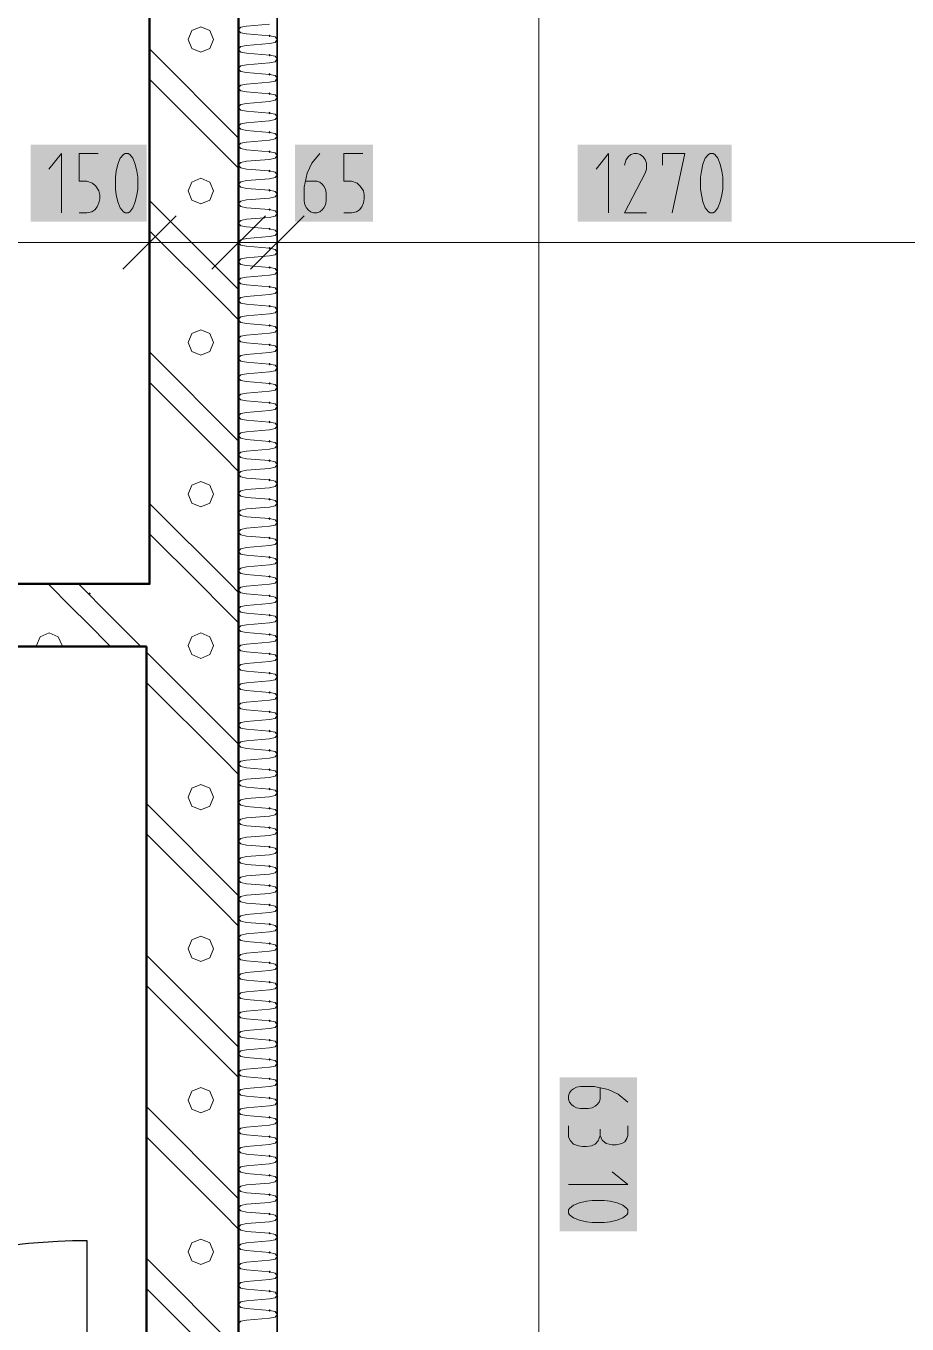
# Model space of a CAD drawing. Header units: millimetres. Extents: x 0 to 594, y 0 to 420.
# Drawn here: x 109.33 to 121, y 267.76 to 284.96 of the extents above; entities that cross this region are included whole.
import ezdxf

# ---------------------------------------------------------------- set-up
doc = ezdxf.new("R2010")
doc.units = ezdxf.units.MM
doc.header["$LTSCALE"] = 8
for name, color, linetype in [('PDF_Dvere', 7, 'Continuous'), ('PDF_Instalacni prizdivky', 7, 'Continuous'), ('PDF_Koty delkove', 7, 'Continuous'), ('PDF_Steny sendvic', 7, 'Continuous')]:
    doc.layers.add(name, color=color, linetype=linetype)

msp = doc.modelspace()

# ---------------------------------------------------------------- linework, layer by layer
at = {"layer": 'PDF_Dvere', "lineweight": 25}
msp.add_lwpolyline([(109.567, 260.992), (110.138, 260.992), (110.138, 268.866, 0.414214), (102.264, 260.992), (103.032, 260.992)], format="xyb", dxfattribs=at)
at = {"layer": 'PDF_Instalacni prizdivky', "lineweight": 50}
for points in [[(110.965, 288.157), (110.965, 277.567), (100.65, 277.567), (100.65, 276.74), (100.65, 276.74), (100.689, 276.74), (110.926, 276.74)], [(112.146, 276.74), (112.146, 277.567), (112.146, 288.157)], [(110.926, 276.74), (110.926, 260.992), (110.926, 260.126), (110.926, 246.899), (109.981, 246.899), (109.981, 245.679)], [(112.146, 246.899), (112.146, 276.74)]]:
    msp.add_lwpolyline(points, dxfattribs=at)
at = {"layer": 'PDF_Instalacni prizdivky', "lineweight": 9}
for points in [[(111.644, 284.613), (111.763, 284.662), (111.813, 284.781), (111.763, 284.901), (111.644, 284.95), (111.525, 284.901), (111.475, 284.781)], [(110.965, 284.657), (112.146, 283.476)], [(111.475, 284.781), (111.525, 284.662), (111.644, 284.613)], [(110.965, 284.256), (111.945, 283.276), (112.146, 283.075), (112.146, 283.075)], [(112.146, 283.476), (112.146, 283.476)], [(110.965, 282.65), (112.146, 281.468)], [(110.965, 282.248), (111.945, 281.268), (112.146, 281.067), (112.146, 281.067)], [(112.146, 281.468), (112.146, 281.468)], [(110.965, 280.642), (112.146, 279.461), (112.146, 279.461)], [(110.965, 280.24), (111.945, 279.26), (112.146, 279.059), (112.146, 279.059)], [(110.965, 278.634), (112.032, 277.567)], [(110.965, 278.232), (111.63, 277.567)], [(109.622, 277.567), (109.937, 277.252), (110.138, 277.051), (110.449, 276.74)], [(110.024, 277.567), (110.138, 277.453)], [(110.138, 277.453), (110.339, 277.252)], [(111.63, 277.567), (111.945, 277.252), (112.146, 277.051), (112.146, 277.051)], [(112.032, 277.567), (112.146, 277.453)], [(112.146, 277.453), (112.146, 277.453)], [(110.339, 277.252), (110.851, 276.74)], [(109.801, 276.74), (109.805, 276.75), (109.755, 276.869), (109.636, 276.919), (109.517, 276.869), (109.468, 276.75), (109.472, 276.74)], [(111.809, 276.74), (111.813, 276.75), (111.763, 276.869), (111.644, 276.919), (111.525, 276.869), (111.475, 276.75), (111.48, 276.74)], [(111.48, 276.74), (111.525, 276.631), (111.644, 276.581), (111.763, 276.631), (111.809, 276.74)], [(110.926, 276.665), (112.146, 275.445)], [(110.926, 276.264), (111.945, 275.244), (112.146, 275.043), (112.146, 275.043)], [(112.146, 275.445), (112.146, 275.445)], [(110.926, 274.657), (112.146, 273.437)], [(110.926, 274.256), (111.945, 273.236), (112.146, 273.035), (112.146, 273.035)], [(112.146, 273.437), (112.146, 273.437)], [(110.926, 272.65), (112.146, 271.429)], [(110.926, 272.248), (111.945, 271.228), (112.146, 271.028), (112.146, 271.028)], [(112.146, 271.429), (112.146, 271.429)], [(110.926, 270.642), (112.146, 269.421)], [(110.926, 270.24), (111.945, 269.22), (112.146, 269.02), (112.146, 269.02)], [(112.146, 269.421), (112.146, 269.421)], [(111.644, 268.55), (111.763, 268.599), (111.813, 268.718), (111.763, 268.838), (111.644, 268.887), (111.525, 268.838), (111.475, 268.718), (111.525, 268.599), (111.644, 268.55)], [(110.926, 268.634), (112.146, 267.413)], [(110.926, 268.232), (111.945, 267.213), (112.146, 267.012), (112.146, 267.012)]]:
    msp.add_lwpolyline(points, dxfattribs=at)
for points in [[(111.644, 282.605), (111.763, 282.654), (111.813, 282.774), (111.763, 282.893), (111.644, 282.942), (111.525, 282.893), (111.475, 282.774), (111.525, 282.654)], [(111.644, 280.597), (111.763, 280.646), (111.813, 280.766), (111.763, 280.885), (111.644, 280.934), (111.525, 280.885), (111.475, 280.766), (111.525, 280.646)], [(111.644, 278.589), (111.763, 278.639), (111.813, 278.758), (111.763, 278.877), (111.644, 278.926), (111.525, 278.877), (111.475, 278.758), (111.525, 278.639)], [(111.644, 274.573), (111.763, 274.623), (111.813, 274.742), (111.763, 274.861), (111.644, 274.911), (111.525, 274.861), (111.475, 274.742), (111.525, 274.623)], [(111.644, 272.566), (111.763, 272.615), (111.813, 272.734), (111.763, 272.853), (111.644, 272.903), (111.525, 272.853), (111.475, 272.734), (111.525, 272.615)], [(111.644, 270.558), (111.763, 270.607), (111.813, 270.726), (111.763, 270.846), (111.644, 270.895), (111.525, 270.846), (111.475, 270.726), (111.525, 270.607)]]:
    msp.add_lwpolyline(points, close=True, dxfattribs=at)
at = {"layer": 'PDF_Instalacni prizdivky', "lineweight": 9, "transparency": 33554559}
msp.add_solid([(110.168, 277.456), (110.186, 277.439), (110.151, 277.439), (110.168, 277.421)], dxfattribs=at)
at = {"layer": 'PDF_Koty delkove', "lineweight": 18}
for points in [[(116.124, 297.567), (116.124, 294.85), (116.124, 245.167), (116.124, 228.472), (116.124, 227.961), (116.124, 226.74), (116.124, 218.079), (116.124, 216.465), (116.124, 215.795)], [(109.8, 282.485), (109.8, 283.272), (109.632, 283.063)], [(110.283, 283.272), (110.031, 283.272), (110.031, 282.905), (110.136, 282.905), (110.209, 282.878), (110.251, 282.839), (110.293, 282.774), (110.304, 282.722), (110.304, 282.669), (110.293, 282.616), (110.272, 282.564), (110.241, 282.525), (110.199, 282.498), (110.136, 282.485), (110.031, 282.485)], [(110.745, 283.207), (110.703, 283.259), (110.682, 283.272), (110.64, 283.272), (110.619, 283.259), (110.577, 283.207), (110.546, 283.128), (110.524, 283.036), (110.514, 282.958), (110.514, 282.8), (110.524, 282.722), (110.546, 282.63), (110.577, 282.551), (110.619, 282.498), (110.64, 282.485), (110.682, 282.485), (110.703, 282.498), (110.745, 282.551), (110.776, 282.63), (110.797, 282.722), (110.808, 282.8)], [(113.034, 282.905), (113.18, 282.905), (113.223, 282.892), (113.254, 282.866), (113.275, 282.839), (113.296, 282.8), (113.306, 282.748), (113.306, 282.643), (113.296, 282.59), (113.275, 282.551), (113.254, 282.525), (113.223, 282.498), (113.18, 282.485), (113.139, 282.485), (113.097, 282.498), (113.065, 282.525), (113.044, 282.551), (113.023, 282.59), (113.012, 282.643), (113.012, 282.826), (113.054, 283.01), (113.117, 283.141), (113.223, 283.272)], [(113.79, 283.272), (113.538, 283.272), (113.538, 282.905), (113.643, 282.905), (113.716, 282.878), (113.758, 282.839), (113.8, 282.774), (113.81, 282.722), (113.81, 282.669)], [(117.049, 282.485), (117.049, 283.272), (116.882, 283.063)], [(117.553, 282.485), (117.259, 282.485), (117.532, 283.01), (117.553, 283.063), (117.553, 283.141), (117.532, 283.193), (117.501, 283.233), (117.469, 283.259), (117.427, 283.272), (117.386, 283.272), (117.343, 283.259), (117.312, 283.233), (117.28, 283.193), (117.259, 283.115)], [(117.763, 283.115), (117.763, 283.272), (118.057, 283.272), (117.889, 282.485)], [(110.808, 282.8), (110.808, 282.958), (110.797, 283.036), (110.776, 283.128), (110.745, 283.207)], [(110.965, 281.5), (110.965, 282.091), (110.965, 282.681)], [(112.146, 281.5), (112.146, 282.091), (112.146, 282.681)], [(112.658, 281.5), (112.658, 282.091), (112.658, 282.681)], [(113.81, 282.669), (113.8, 282.616), (113.779, 282.564), (113.747, 282.525), (113.706, 282.498), (113.643, 282.485), (113.538, 282.485)], [(110.611, 281.737), (111.319, 282.445)], [(111.792, 281.737), (112.5, 282.445)], [(112.304, 281.737), (113.012, 282.445)], [(97.776, 282.091), (98.918, 282.091), (100.689, 282.091), (110.965, 282.091), (112.146, 282.091), (112.658, 282.091), (122.658, 282.091), (151.201, 282.091), (176.004, 282.091), (199.823, 282.091), (201.792, 282.091), (225.611, 282.091), (250.414, 282.091), (275.217, 282.091)], [(116.938, 270.89), (116.938, 270.743), (116.924, 270.701), (116.898, 270.67), (116.872, 270.649), (116.833, 270.628), (116.78, 270.617), (116.676, 270.617), (116.623, 270.628), (116.584, 270.649), (116.558, 270.67), (116.531, 270.701), (116.517, 270.743), (116.517, 270.785), (116.531, 270.827), (116.558, 270.859), (116.584, 270.879), (116.623, 270.901), (116.676, 270.911), (116.859, 270.911), (117.043, 270.869), (117.174, 270.806), (117.305, 270.701)], [(116.517, 270.386), (116.517, 270.239), (116.544, 270.187), (116.584, 270.145)], [(117.305, 270.386), (117.305, 270.26), (117.292, 270.218), (117.265, 270.176), (117.226, 270.155), (117.148, 270.134), (117.095, 270.134), (117.017, 270.155), (116.964, 270.197), (116.938, 270.26), (116.938, 270.344)], [(116.584, 270.145), (116.649, 270.124), (116.702, 270.113), (116.754, 270.113), (116.82, 270.124), (116.872, 270.145), (116.911, 270.187), (116.938, 270.26)], [(116.517, 269.609), (117.305, 269.609), (117.095, 269.777)]]:
    msp.add_lwpolyline(points, dxfattribs=at)
for points in [[(118.561, 282.8), (118.561, 282.958), (118.55, 283.036), (118.529, 283.128), (118.498, 283.207), (118.456, 283.259), (118.435, 283.272), (118.393, 283.272), (118.372, 283.259), (118.33, 283.207), (118.299, 283.128), (118.278, 283.036), (118.267, 282.958), (118.267, 282.8), (118.278, 282.722), (118.299, 282.63), (118.33, 282.551), (118.372, 282.498), (118.393, 282.485), (118.435, 282.485), (118.456, 282.498), (118.498, 282.551), (118.529, 282.63), (118.55, 282.722)], [(116.833, 269.105), (116.991, 269.105), (117.069, 269.116), (117.161, 269.137), (117.239, 269.168), (117.292, 269.21), (117.305, 269.231), (117.305, 269.273), (117.292, 269.294), (117.239, 269.336), (117.161, 269.367), (117.069, 269.389), (116.991, 269.4), (116.833, 269.4), (116.754, 269.389), (116.662, 269.367), (116.584, 269.336), (116.531, 269.294), (116.517, 269.273), (116.517, 269.231), (116.531, 269.21), (116.584, 269.168), (116.662, 269.137), (116.754, 269.116)]]:
    msp.add_lwpolyline(points, close=True, dxfattribs=at)
at = {"layer": 'PDF_Koty delkove', "color": 7, "lineweight": 18, "true_color": 0xffffff, "transparency": 33554559}
for points in [[(109.388, 282.367), (110.926, 282.367), (109.388, 283.39), (110.926, 283.39)], [(112.894, 282.367), (113.928, 282.367), (112.894, 283.39), (113.928, 283.39)], [(116.637, 282.367), (118.679, 282.367), (116.637, 283.39), (118.679, 283.39)]]:
    msp.add_solid(points, dxfattribs=at)
at = {"layer": 'PDF_Koty delkove', "color": 7, "lineweight": 25, "true_color": 0xffffff, "transparency": 33554559}
msp.add_solid([(116.399, 271.03), (116.399, 268.988), (117.423, 271.03), (117.423, 268.988)], dxfattribs=at)
at = {"layer": 'PDF_Steny sendvic', "lineweight": 35}
msp.add_lwpolyline([(112.658, 245.679), (112.658, 288.157), (112.146, 288.157), (112.146, 245.679)], dxfattribs=at)
at = {"layer": 'PDF_Steny sendvic', "lineweight": 9}
for points in [[(112.556, 284.984), (112.248, 284.959), (112.176, 284.944), (112.146, 284.913)], [(112.146, 284.902), (112.176, 284.871), (112.248, 284.856)], [(112.248, 284.856), (112.556, 284.831)], [(112.248, 284.856), (112.248, 284.856)], [(112.658, 284.779), (112.628, 284.816), (112.556, 284.831)], [(112.146, 284.779), (112.146, 284.779)], [(112.146, 284.779), (112.146, 284.779)], [(112.248, 284.703), (112.176, 284.688), (112.146, 284.657)], [(112.146, 284.646), (112.176, 284.615), (112.248, 284.6)], [(112.556, 284.728), (112.248, 284.703)], [(112.556, 284.728), (112.628, 284.743), (112.658, 284.779)], [(112.146, 284.524), (112.146, 284.524)], [(112.146, 284.524), (112.146, 284.524)], [(112.248, 284.6), (112.556, 284.575)], [(112.248, 284.6), (112.248, 284.6)], [(112.556, 284.472), (112.248, 284.447)], [(112.658, 284.524), (112.628, 284.56), (112.556, 284.575)], [(112.556, 284.472), (112.628, 284.487), (112.658, 284.524)], [(112.248, 284.447), (112.176, 284.432), (112.146, 284.401)], [(112.146, 284.39), (112.176, 284.359), (112.248, 284.344)], [(112.248, 284.344), (112.556, 284.319)], [(112.248, 284.344), (112.248, 284.344)], [(112.658, 284.268), (112.628, 284.304), (112.556, 284.319)], [(112.146, 284.268), (112.146, 284.268)], [(112.146, 284.268), (112.146, 284.268)], [(112.248, 284.191), (112.176, 284.176), (112.146, 284.145)], [(112.146, 284.134), (112.176, 284.103), (112.248, 284.088)], [(112.556, 284.216), (112.248, 284.191)], [(112.556, 284.216), (112.628, 284.231), (112.658, 284.268)], [(112.146, 284.012), (112.146, 284.012)], [(112.146, 284.012), (112.146, 284.012)], [(112.248, 284.088), (112.556, 284.063)], [(112.248, 284.088), (112.248, 284.088)], [(112.556, 283.961), (112.248, 283.935)], [(112.658, 284.012), (112.628, 284.048), (112.556, 284.063)], [(112.556, 283.961), (112.628, 283.976), (112.658, 284.012)], [(112.248, 283.935), (112.176, 283.92), (112.146, 283.889)], [(112.146, 283.878), (112.176, 283.847), (112.248, 283.832)], [(112.248, 283.832), (112.556, 283.807)], [(112.248, 283.832), (112.248, 283.832)], [(112.658, 283.756), (112.628, 283.792), (112.556, 283.807)], [(112.146, 283.756), (112.146, 283.756)], [(112.146, 283.756), (112.146, 283.756)], [(112.248, 283.679), (112.176, 283.664), (112.146, 283.633)], [(112.146, 283.623), (112.176, 283.592), (112.248, 283.576)], [(112.556, 283.705), (112.248, 283.679)], [(112.556, 283.705), (112.628, 283.72), (112.658, 283.756)], [(112.146, 283.5), (112.146, 283.5)], [(112.146, 283.5), (112.146, 283.5)], [(112.248, 283.576), (112.556, 283.551)], [(112.248, 283.576), (112.248, 283.576)], [(112.556, 283.449), (112.248, 283.423)], [(112.658, 283.5), (112.628, 283.536), (112.556, 283.551)], [(112.556, 283.449), (112.628, 283.464), (112.658, 283.5)], [(112.248, 283.423), (112.176, 283.408), (112.146, 283.377)], [(112.146, 283.367), (112.176, 283.336), (112.248, 283.321)], [(112.248, 283.321), (112.556, 283.295)], [(112.248, 283.321), (112.248, 283.321)], [(112.658, 283.244), (112.628, 283.28), (112.556, 283.295)], [(112.146, 283.244), (112.146, 283.244)], [(112.146, 283.244), (112.146, 283.244)], [(112.248, 283.168), (112.176, 283.152), (112.146, 283.121)], [(112.146, 283.111), (112.176, 283.08), (112.248, 283.065)], [(112.556, 283.193), (112.248, 283.168)], [(112.556, 283.193), (112.628, 283.208), (112.658, 283.244)], [(112.146, 282.988), (112.146, 282.988)], [(112.146, 282.988), (112.146, 282.988)], [(112.248, 283.065), (112.556, 283.039)], [(112.248, 283.065), (112.248, 283.065)], [(112.556, 282.937), (112.248, 282.912)], [(112.658, 282.988), (112.628, 283.024), (112.556, 283.039)], [(112.556, 282.937), (112.628, 282.952), (112.658, 282.988)], [(112.248, 282.912), (112.176, 282.897), (112.146, 282.866)], [(112.146, 282.855), (112.176, 282.824), (112.248, 282.809)], [(112.248, 282.809), (112.556, 282.783)], [(112.248, 282.809), (112.248, 282.809)], [(112.658, 282.732), (112.628, 282.768), (112.556, 282.783)], [(112.146, 282.732), (112.146, 282.732)], [(112.146, 282.732), (112.146, 282.732)], [(112.248, 282.656), (112.176, 282.641), (112.146, 282.61)], [(112.146, 282.599), (112.176, 282.568), (112.248, 282.553)], [(112.556, 282.681), (112.248, 282.656)], [(112.556, 282.681), (112.628, 282.696), (112.658, 282.732)], [(112.146, 282.476), (112.146, 282.476)], [(112.146, 282.476), (112.146, 282.476)], [(112.248, 282.553), (112.556, 282.528)], [(112.248, 282.553), (112.248, 282.553)], [(112.556, 282.425), (112.248, 282.4)], [(112.658, 282.476), (112.628, 282.513), (112.556, 282.528)], [(112.556, 282.425), (112.628, 282.44), (112.658, 282.476)], [(112.248, 282.4), (112.176, 282.385), (112.146, 282.354)], [(112.146, 282.343), (112.176, 282.312), (112.248, 282.297)], [(112.248, 282.297), (112.556, 282.272)], [(112.248, 282.297), (112.248, 282.297)], [(112.658, 282.22), (112.628, 282.257), (112.556, 282.272)], [(112.146, 282.22), (112.146, 282.22)], [(112.146, 282.22), (112.146, 282.22)], [(112.248, 282.144), (112.176, 282.129), (112.146, 282.098)], [(112.146, 282.087), (112.176, 282.056), (112.248, 282.041)], [(112.556, 282.169), (112.248, 282.144)], [(112.556, 282.169), (112.628, 282.184), (112.658, 282.22)], [(112.146, 281.965), (112.146, 281.965)], [(112.146, 281.965), (112.146, 281.965)], [(112.248, 282.041), (112.556, 282.016)], [(112.248, 282.041), (112.248, 282.041)], [(112.556, 281.913), (112.248, 281.888)], [(112.658, 281.965), (112.628, 282.001), (112.556, 282.016)], [(112.556, 281.913), (112.628, 281.928), (112.658, 281.965)], [(112.248, 281.888), (112.176, 281.873), (112.146, 281.842)], [(112.146, 281.831), (112.176, 281.8), (112.248, 281.785)], [(112.248, 281.785), (112.556, 281.76)], [(112.248, 281.785), (112.248, 281.785)], [(112.658, 281.709), (112.628, 281.745), (112.556, 281.76)], [(112.146, 281.709), (112.146, 281.709)], [(112.146, 281.709), (112.146, 281.709)], [(112.248, 281.632), (112.176, 281.617), (112.146, 281.586)], [(112.146, 281.575), (112.176, 281.544), (112.248, 281.529)], [(112.556, 281.657), (112.248, 281.632)], [(112.556, 281.657), (112.628, 281.672), (112.658, 281.709)], [(112.146, 281.453), (112.146, 281.453)], [(112.146, 281.453), (112.146, 281.453)], [(112.248, 281.376), (112.176, 281.361), (112.146, 281.33)], [(112.248, 281.529), (112.556, 281.504)], [(112.248, 281.529), (112.248, 281.529)], [(112.556, 281.402), (112.248, 281.376)], [(112.658, 281.453), (112.628, 281.489), (112.556, 281.504)], [(112.556, 281.402), (112.628, 281.417), (112.658, 281.453)], [(112.146, 281.319), (112.176, 281.288), (112.248, 281.273)], [(112.248, 281.273), (112.556, 281.248)], [(112.248, 281.273), (112.248, 281.273)], [(112.658, 281.197), (112.628, 281.233), (112.556, 281.248)], [(112.146, 281.197), (112.146, 281.197)], [(112.146, 281.197), (112.146, 281.197)], [(112.248, 281.12), (112.176, 281.105), (112.146, 281.074)], [(112.146, 281.063), (112.176, 281.032), (112.248, 281.017)], [(112.556, 281.146), (112.248, 281.12)], [(112.556, 281.146), (112.628, 281.161), (112.658, 281.197)], [(112.146, 280.941), (112.146, 280.941)], [(112.146, 280.941), (112.146, 280.941)], [(112.248, 280.864), (112.176, 280.849), (112.146, 280.818)], [(112.248, 281.017), (112.556, 280.992)], [(112.248, 281.017), (112.248, 281.017)], [(112.248, 280.864), (112.556, 280.89), (112.628, 280.905), (112.658, 280.941)], [(112.658, 280.941), (112.628, 280.977), (112.556, 280.992)], [(112.146, 280.808), (112.176, 280.777), (112.248, 280.762)], [(112.146, 280.685), (112.146, 280.685)], [(112.146, 280.685), (112.146, 280.685)], [(112.248, 280.762), (112.556, 280.736)], [(112.248, 280.762), (112.248, 280.762)], [(112.658, 280.685), (112.628, 280.721), (112.556, 280.736)], [(112.556, 280.634), (112.628, 280.649), (112.658, 280.685)], [(112.248, 280.608), (112.176, 280.593), (112.146, 280.562)], [(112.146, 280.552), (112.176, 280.521), (112.248, 280.506)], [(112.556, 280.634), (112.248, 280.608)], [(112.146, 280.429), (112.146, 280.429)], [(112.146, 280.429), (112.146, 280.429)], [(112.248, 280.353), (112.176, 280.337), (112.146, 280.307)], [(112.248, 280.506), (112.556, 280.48)], [(112.248, 280.506), (112.248, 280.506)], [(112.556, 280.378), (112.248, 280.353)], [(112.658, 280.429), (112.628, 280.465), (112.556, 280.48)], [(112.556, 280.378), (112.628, 280.393), (112.658, 280.429)], [(112.146, 280.296), (112.176, 280.265), (112.248, 280.25)], [(112.146, 280.173), (112.146, 280.173)], [(112.146, 280.173), (112.146, 280.173)], [(112.248, 280.25), (112.556, 280.224)], [(112.248, 280.25), (112.248, 280.25)], [(112.248, 280.097), (112.556, 280.122), (112.628, 280.137), (112.658, 280.173)], [(112.658, 280.173), (112.628, 280.209), (112.556, 280.224)], [(112.248, 280.097), (112.176, 280.082), (112.146, 280.051)], [(112.146, 280.04), (112.176, 280.009), (112.248, 279.994)], [(112.146, 279.917), (112.146, 279.917)], [(112.146, 279.917), (112.146, 279.917)], [(112.248, 279.841), (112.176, 279.826), (112.146, 279.795)], [(112.248, 279.994), (112.556, 279.968)], [(112.248, 279.994), (112.248, 279.994)], [(112.248, 279.841), (112.556, 279.866), (112.628, 279.881), (112.658, 279.917)], [(112.658, 279.917), (112.628, 279.953), (112.556, 279.968)], [(112.146, 279.784), (112.176, 279.753), (112.248, 279.738)], [(112.146, 279.661), (112.146, 279.661)], [(112.146, 279.661), (112.146, 279.661)], [(112.248, 279.738), (112.556, 279.713)], [(112.248, 279.738), (112.248, 279.738)], [(112.658, 279.661), (112.628, 279.698), (112.556, 279.713)], [(112.556, 279.61), (112.628, 279.625), (112.658, 279.661)], [(112.248, 279.585), (112.176, 279.57), (112.146, 279.539)], [(112.146, 279.528), (112.176, 279.497), (112.248, 279.482)], [(112.556, 279.61), (112.248, 279.585)], [(112.248, 279.482), (112.556, 279.457)], [(112.248, 279.482), (112.248, 279.482)], [(112.146, 279.405), (112.146, 279.405)], [(112.146, 279.405), (112.146, 279.405)], [(112.248, 279.329), (112.176, 279.314), (112.146, 279.283)], [(112.556, 279.354), (112.248, 279.329)], [(112.658, 279.405), (112.628, 279.442), (112.556, 279.457)], [(112.556, 279.354), (112.628, 279.369), (112.658, 279.405)], [(112.146, 279.272), (112.176, 279.241), (112.248, 279.226)], [(112.146, 279.15), (112.146, 279.15)], [(112.146, 279.15), (112.146, 279.15)], [(112.248, 279.226), (112.556, 279.201)], [(112.248, 279.226), (112.248, 279.226)], [(112.658, 279.15), (112.628, 279.186), (112.556, 279.201)], [(112.556, 279.098), (112.628, 279.113), (112.658, 279.15)], [(112.248, 279.073), (112.176, 279.058), (112.146, 279.027)], [(112.146, 279.016), (112.176, 278.985), (112.248, 278.97)], [(112.556, 279.098), (112.248, 279.073)], [(112.248, 278.97), (112.556, 278.945)], [(112.248, 278.97), (112.248, 278.97)], [(112.248, 278.97), (112.248, 278.97)], [(112.146, 278.894), (112.146, 278.894)], [(112.146, 278.894), (112.146, 278.894)], [(112.248, 278.817), (112.176, 278.802), (112.146, 278.771)], [(112.248, 278.817), (112.556, 278.842), (112.628, 278.857), (112.658, 278.894)], [(112.658, 278.894), (112.628, 278.93), (112.556, 278.945)], [(112.146, 278.76), (112.176, 278.729), (112.248, 278.714)], [(112.146, 278.638), (112.146, 278.638), (112.146, 278.638)], [(112.248, 278.714), (112.556, 278.689)], [(112.248, 278.714), (112.248, 278.714)], [(112.658, 278.638), (112.628, 278.674), (112.556, 278.689)], [(112.556, 278.587), (112.628, 278.602), (112.658, 278.638)], [(112.248, 278.561), (112.176, 278.546), (112.146, 278.515)], [(112.146, 278.504), (112.176, 278.473), (112.248, 278.458)], [(112.556, 278.587), (112.248, 278.561)], [(112.248, 278.458), (112.556, 278.433)], [(112.248, 278.458), (112.248, 278.458)], [(112.146, 278.382), (112.146, 278.382)], [(112.146, 278.382), (112.146, 278.382)], [(112.248, 278.305), (112.176, 278.29), (112.146, 278.259)], [(112.248, 278.305), (112.556, 278.331), (112.628, 278.346), (112.658, 278.382)], [(112.658, 278.382), (112.628, 278.418), (112.556, 278.433)], [(112.146, 278.249), (112.176, 278.218), (112.248, 278.202)], [(112.146, 278.126), (112.146, 278.126)], [(112.146, 278.126), (112.146, 278.126)], [(112.248, 278.202), (112.556, 278.177)], [(112.248, 278.202), (112.248, 278.202)], [(112.248, 278.049), (112.556, 278.075), (112.628, 278.09), (112.658, 278.126)], [(112.658, 278.126), (112.628, 278.162), (112.556, 278.177)], [(112.248, 278.049), (112.176, 278.034), (112.146, 278.003)], [(112.146, 277.993), (112.176, 277.962), (112.248, 277.947)], [(112.248, 277.947), (112.556, 277.921)], [(112.248, 277.947), (112.248, 277.947)], [(112.146, 277.87), (112.146, 277.87), (112.146, 277.87)], [(112.248, 277.794), (112.176, 277.778), (112.146, 277.747)], [(112.248, 277.794), (112.556, 277.819), (112.628, 277.834), (112.658, 277.87)], [(112.658, 277.87), (112.628, 277.906), (112.556, 277.921)], [(112.146, 277.737), (112.176, 277.706), (112.248, 277.691)], [(112.146, 277.614), (112.146, 277.614)], [(112.146, 277.614), (112.146, 277.614)], [(112.248, 277.691), (112.556, 277.665)], [(112.248, 277.691), (112.248, 277.691)], [(112.248, 277.538), (112.556, 277.563), (112.628, 277.578), (112.658, 277.614)], [(112.658, 277.614), (112.628, 277.65), (112.556, 277.665)], [(112.248, 277.538), (112.176, 277.523), (112.146, 277.492)], [(112.146, 277.481), (112.176, 277.45), (112.248, 277.435)], [(112.248, 277.435), (112.556, 277.409)], [(112.248, 277.435), (112.248, 277.435)], [(112.146, 277.358), (112.146, 277.358)], [(112.146, 277.358), (112.146, 277.358)], [(112.248, 277.282), (112.176, 277.267), (112.146, 277.236)], [(112.248, 277.282), (112.556, 277.307), (112.628, 277.322), (112.658, 277.358)], [(112.658, 277.358), (112.628, 277.394), (112.556, 277.409)], [(112.146, 277.225), (112.176, 277.194), (112.248, 277.179)], [(112.146, 277.102), (112.146, 277.102)], [(112.146, 277.102), (112.146, 277.102)], [(112.248, 277.179), (112.556, 277.153)], [(112.248, 277.179), (112.248, 277.179)], [(112.658, 277.102), (112.628, 277.139), (112.556, 277.153)], [(112.556, 277.051), (112.628, 277.066), (112.658, 277.102)], [(112.248, 277.026), (112.176, 277.011), (112.146, 276.98)], [(112.146, 276.969), (112.176, 276.938), (112.248, 276.923)], [(112.556, 277.051), (112.248, 277.026)], [(112.248, 276.923), (112.556, 276.898)], [(112.248, 276.923), (112.248, 276.923)], [(112.146, 276.846), (112.146, 276.846)], [(112.146, 276.846), (112.146, 276.846)], [(112.248, 276.77), (112.176, 276.755), (112.146, 276.724)], [(112.248, 276.77), (112.556, 276.795), (112.628, 276.81), (112.658, 276.846)], [(112.658, 276.846), (112.628, 276.883), (112.556, 276.898)], [(112.146, 276.713), (112.176, 276.682), (112.248, 276.667)], [(112.146, 276.59), (112.146, 276.59)], [(112.146, 276.59), (112.146, 276.59)], [(112.248, 276.667), (112.556, 276.642)], [(112.248, 276.667), (112.248, 276.667)], [(112.248, 276.514), (112.556, 276.539), (112.628, 276.554), (112.658, 276.59)], [(112.658, 276.59), (112.628, 276.627), (112.556, 276.642)], [(112.248, 276.514), (112.176, 276.499), (112.146, 276.468)], [(112.146, 276.457), (112.176, 276.426), (112.248, 276.411)], [(112.248, 276.411), (112.556, 276.386)], [(112.248, 276.411), (112.248, 276.411)], [(112.658, 276.335), (112.628, 276.371), (112.556, 276.386)], [(112.146, 276.335), (112.146, 276.335)], [(112.146, 276.335), (112.146, 276.335)], [(112.248, 276.258), (112.176, 276.243), (112.146, 276.212)], [(112.248, 276.258), (112.556, 276.283), (112.628, 276.298), (112.658, 276.335)], [(112.146, 276.201), (112.176, 276.17), (112.248, 276.155)], [(112.146, 276.079), (112.146, 276.079)], [(112.146, 276.079), (112.146, 276.079)], [(112.248, 276.155), (112.556, 276.13)], [(112.248, 276.155), (112.248, 276.155)], [(112.658, 276.079), (112.628, 276.115), (112.556, 276.13)], [(112.556, 276.028), (112.628, 276.043), (112.658, 276.079)], [(112.248, 276.002), (112.176, 275.987), (112.146, 275.956)], [(112.146, 275.945), (112.176, 275.914), (112.248, 275.899)], [(112.556, 276.028), (112.248, 276.002)], [(112.248, 275.899), (112.556, 275.874)], [(112.248, 275.899), (112.248, 275.899)], [(112.658, 275.823), (112.628, 275.859), (112.556, 275.874)], [(112.146, 275.823), (112.146, 275.823)], [(112.146, 275.823), (112.146, 275.823)], [(112.248, 275.746), (112.176, 275.731), (112.146, 275.7)], [(112.248, 275.746), (112.556, 275.772), (112.628, 275.787), (112.658, 275.823)], [(112.146, 275.689), (112.176, 275.658), (112.248, 275.643)], [(112.146, 275.567), (112.146, 275.567), (112.146, 275.567)], [(112.248, 275.643), (112.556, 275.618)], [(112.248, 275.643), (112.248, 275.643)], [(112.658, 275.567), (112.628, 275.603), (112.556, 275.618)], [(112.556, 275.516), (112.628, 275.531), (112.658, 275.567)], [(112.248, 275.49), (112.176, 275.475), (112.146, 275.444)], [(112.146, 275.434), (112.176, 275.403), (112.248, 275.387)], [(112.556, 275.516), (112.248, 275.49)], [(112.248, 275.387), (112.556, 275.362)], [(112.248, 275.387), (112.248, 275.387)], [(112.658, 275.311), (112.628, 275.347), (112.556, 275.362)], [(112.146, 275.311), (112.146, 275.311)], [(112.146, 275.311), (112.146, 275.311)], [(112.248, 275.234), (112.176, 275.219), (112.146, 275.188)], [(112.556, 275.26), (112.248, 275.234)], [(112.556, 275.26), (112.628, 275.275), (112.658, 275.311)], [(112.146, 275.178), (112.176, 275.147), (112.248, 275.132)], [(112.146, 275.055), (112.146, 275.055)], [(112.146, 275.055), (112.146, 275.055)], [(112.248, 275.132), (112.556, 275.106)], [(112.248, 275.132), (112.248, 275.132)], [(112.248, 274.979), (112.556, 275.004), (112.628, 275.019), (112.658, 275.055)], [(112.658, 275.055), (112.628, 275.091), (112.556, 275.106)], [(112.248, 274.979), (112.176, 274.963), (112.146, 274.932)], [(112.146, 274.922), (112.176, 274.891), (112.248, 274.876)], [(112.248, 274.876), (112.556, 274.85)], [(112.248, 274.876), (112.248, 274.876)], [(112.658, 274.799), (112.628, 274.835), (112.556, 274.85)], [(112.146, 274.799), (112.146, 274.799)], [(112.146, 274.799), (112.146, 274.799)], [(112.248, 274.723), (112.176, 274.708), (112.146, 274.677)], [(112.146, 274.666), (112.176, 274.635), (112.248, 274.62)], [(112.248, 274.723), (112.556, 274.748), (112.628, 274.763), (112.658, 274.799)], [(112.146, 274.543), (112.146, 274.543)], [(112.146, 274.543), (112.146, 274.543)], [(112.248, 274.62), (112.556, 274.594)], [(112.248, 274.62), (112.248, 274.62)], [(112.248, 274.467), (112.556, 274.492), (112.628, 274.507), (112.658, 274.543)], [(112.658, 274.543), (112.628, 274.579), (112.556, 274.594)], [(112.248, 274.467), (112.176, 274.452), (112.146, 274.421)], [(112.146, 274.41), (112.176, 274.379), (112.248, 274.364)], [(112.248, 274.364), (112.556, 274.339)], [(112.248, 274.364), (112.248, 274.364)], [(112.658, 274.287), (112.628, 274.324), (112.556, 274.339)], [(112.146, 274.287), (112.146, 274.287)], [(112.146, 274.287), (112.146, 274.287)], [(112.248, 274.211), (112.176, 274.196), (112.146, 274.165)], [(112.146, 274.154), (112.176, 274.123), (112.248, 274.108)], [(112.556, 274.236), (112.248, 274.211)], [(112.556, 274.236), (112.628, 274.251), (112.658, 274.287)], [(112.146, 274.031), (112.146, 274.031)], [(112.146, 274.031), (112.146, 274.031)], [(112.248, 274.108), (112.556, 274.083)], [(112.248, 274.108), (112.248, 274.108)], [(112.556, 273.98), (112.248, 273.955)], [(112.658, 274.031), (112.628, 274.068), (112.556, 274.083)], [(112.556, 273.98), (112.628, 273.995), (112.658, 274.031)], [(112.248, 273.955), (112.176, 273.94), (112.146, 273.909)], [(112.146, 273.898), (112.176, 273.867), (112.248, 273.852)], [(112.248, 273.852), (112.556, 273.827)], [(112.248, 273.852), (112.248, 273.852)], [(112.658, 273.776), (112.628, 273.812), (112.556, 273.827)], [(112.146, 273.776), (112.146, 273.776)], [(112.146, 273.776), (112.146, 273.776)], [(112.248, 273.699), (112.176, 273.684), (112.146, 273.653)], [(112.146, 273.642), (112.176, 273.611), (112.248, 273.596)], [(112.556, 273.724), (112.248, 273.699)], [(112.556, 273.724), (112.628, 273.739), (112.658, 273.776)], [(112.146, 273.52), (112.146, 273.52)], [(112.146, 273.52), (112.146, 273.52)], [(112.248, 273.596), (112.556, 273.571)], [(112.248, 273.596), (112.248, 273.596)], [(112.556, 273.468), (112.248, 273.443)], [(112.658, 273.52), (112.628, 273.556), (112.556, 273.571)], [(112.556, 273.468), (112.628, 273.483), (112.658, 273.52)], [(112.248, 273.443), (112.176, 273.428), (112.146, 273.397)], [(112.146, 273.386), (112.176, 273.355), (112.248, 273.34)], [(112.248, 273.34), (112.556, 273.315)], [(112.248, 273.34), (112.248, 273.34)], [(112.658, 273.264), (112.628, 273.3), (112.556, 273.315)], [(112.146, 273.264), (112.146, 273.264)], [(112.146, 273.264), (112.146, 273.264)], [(112.248, 273.187), (112.176, 273.172), (112.146, 273.141)], [(112.146, 273.13), (112.176, 273.099), (112.248, 273.084)], [(112.556, 273.213), (112.248, 273.187)], [(112.556, 273.213), (112.628, 273.228), (112.658, 273.264)], [(112.146, 273.008), (112.146, 273.008)], [(112.146, 273.008), (112.146, 273.008)], [(112.248, 273.084), (112.556, 273.059)], [(112.248, 273.084), (112.248, 273.084)], [(112.556, 272.957), (112.248, 272.931)], [(112.658, 273.008), (112.628, 273.044), (112.556, 273.059)], [(112.556, 272.957), (112.628, 272.972), (112.658, 273.008)], [(112.248, 272.931), (112.176, 272.916), (112.146, 272.885)], [(112.146, 272.875), (112.176, 272.844), (112.248, 272.828)], [(112.248, 272.828), (112.556, 272.803)], [(112.248, 272.828), (112.248, 272.828)], [(112.658, 272.752), (112.628, 272.788), (112.556, 272.803)], [(112.146, 272.752), (112.146, 272.752)], [(112.146, 272.752), (112.146, 272.752)], [(112.248, 272.675), (112.176, 272.66), (112.146, 272.629)], [(112.146, 272.619), (112.176, 272.588), (112.248, 272.573)], [(112.556, 272.701), (112.248, 272.675)], [(112.556, 272.701), (112.628, 272.716), (112.658, 272.752)], [(112.146, 272.496), (112.146, 272.496)], [(112.146, 272.496), (112.146, 272.496)], [(112.248, 272.573), (112.556, 272.547)], [(112.248, 272.573), (112.248, 272.573)], [(112.248, 272.42), (112.556, 272.445), (112.628, 272.46), (112.658, 272.496)], [(112.658, 272.496), (112.628, 272.532), (112.556, 272.547)], [(112.248, 272.42), (112.176, 272.404), (112.146, 272.373)], [(112.146, 272.363), (112.176, 272.332), (112.248, 272.317)], [(112.248, 272.317), (112.556, 272.291)], [(112.248, 272.317), (112.248, 272.317)], [(112.658, 272.24), (112.628, 272.276), (112.556, 272.291)], [(112.146, 272.24), (112.146, 272.24)], [(112.146, 272.24), (112.146, 272.24)], [(112.248, 272.164), (112.176, 272.149), (112.146, 272.118)], [(112.146, 272.107), (112.176, 272.076), (112.248, 272.061)], [(112.248, 272.164), (112.556, 272.189), (112.628, 272.204), (112.658, 272.24)], [(112.146, 271.984), (112.146, 271.984)], [(112.146, 271.984), (112.146, 271.984)], [(112.248, 272.061), (112.556, 272.035)], [(112.248, 272.061), (112.248, 272.061)], [(112.248, 271.908), (112.556, 271.933), (112.628, 271.948), (112.658, 271.984)], [(112.658, 271.984), (112.628, 272.02), (112.556, 272.035)], [(112.248, 271.908), (112.176, 271.893), (112.146, 271.862)], [(112.146, 271.851), (112.176, 271.82), (112.248, 271.805)], [(112.248, 271.805), (112.556, 271.779)], [(112.248, 271.805), (112.248, 271.805)], [(112.658, 271.728), (112.628, 271.764), (112.556, 271.779)], [(112.146, 271.728), (112.146, 271.728)], [(112.146, 271.728), (112.146, 271.728)], [(112.248, 271.652), (112.176, 271.637), (112.146, 271.606)], [(112.146, 271.595), (112.176, 271.564), (112.248, 271.549)], [(112.248, 271.652), (112.556, 271.677), (112.628, 271.692), (112.658, 271.728)], [(112.146, 271.472), (112.146, 271.472)], [(112.146, 271.472), (112.146, 271.472)], [(112.248, 271.549), (112.556, 271.524)], [(112.248, 271.549), (112.248, 271.549)], [(112.556, 271.421), (112.248, 271.396)], [(112.658, 271.472), (112.628, 271.509), (112.556, 271.524)], [(112.556, 271.421), (112.628, 271.436), (112.658, 271.472)], [(112.248, 271.396), (112.176, 271.381), (112.146, 271.35)], [(112.146, 271.339), (112.176, 271.308), (112.248, 271.293)], [(112.248, 271.293), (112.556, 271.268)], [(112.248, 271.293), (112.248, 271.293)], [(112.658, 271.217), (112.628, 271.253), (112.556, 271.268)], [(112.146, 271.216), (112.146, 271.217)], [(112.146, 271.216), (112.146, 271.216)], [(112.248, 271.14), (112.176, 271.125), (112.146, 271.094)], [(112.146, 271.083), (112.176, 271.052), (112.248, 271.037)], [(112.248, 271.14), (112.556, 271.165), (112.628, 271.18), (112.658, 271.216)], [(112.146, 270.961), (112.146, 270.961)], [(112.146, 270.961), (112.146, 270.961)], [(112.248, 270.884), (112.176, 270.869), (112.146, 270.838)], [(112.248, 271.037), (112.556, 271.012)], [(112.248, 271.037), (112.248, 271.037)], [(112.248, 270.884), (112.556, 270.909), (112.628, 270.924), (112.658, 270.961)], [(112.658, 270.961), (112.628, 270.997), (112.556, 271.012)], [(112.146, 270.827), (112.176, 270.796), (112.248, 270.781)], [(112.248, 270.781), (112.556, 270.756)], [(112.248, 270.781), (112.248, 270.781)], [(112.658, 270.705), (112.628, 270.741), (112.556, 270.756)], [(112.146, 270.705), (112.146, 270.705)], [(112.146, 270.705), (112.146, 270.705)], [(112.248, 270.628), (112.176, 270.613), (112.146, 270.582)], [(112.146, 270.571), (112.176, 270.54), (112.248, 270.525)], [(112.556, 270.653), (112.248, 270.628)], [(112.556, 270.653), (112.628, 270.668), (112.658, 270.705)], [(112.146, 270.449), (112.146, 270.449)], [(112.146, 270.449), (112.146, 270.449)], [(112.248, 270.372), (112.176, 270.357), (112.146, 270.326)], [(112.248, 270.525), (112.556, 270.5)], [(112.248, 270.525), (112.248, 270.525)], [(112.556, 270.398), (112.248, 270.372)], [(112.658, 270.449), (112.628, 270.485), (112.556, 270.5)], [(112.556, 270.398), (112.628, 270.413), (112.658, 270.449)], [(112.146, 270.315), (112.176, 270.284), (112.248, 270.269)], [(112.248, 270.269), (112.556, 270.244)], [(112.248, 270.269), (112.248, 270.269)], [(112.658, 270.193), (112.628, 270.229), (112.556, 270.244)], [(112.146, 270.193), (112.146, 270.193)], [(112.146, 270.193), (112.146, 270.193)], [(112.248, 270.116), (112.176, 270.101), (112.146, 270.07)], [(112.146, 270.06), (112.176, 270.029), (112.248, 270.013)], [(112.556, 270.142), (112.248, 270.116)], [(112.556, 270.142), (112.628, 270.157), (112.658, 270.193)], [(112.146, 269.937), (112.146, 269.937)], [(112.146, 269.937), (112.146, 269.937)], [(112.248, 269.86), (112.176, 269.845), (112.146, 269.814)], [(112.248, 270.013), (112.556, 269.988)], [(112.248, 270.013), (112.248, 270.013)], [(112.556, 269.886), (112.248, 269.86)], [(112.658, 269.937), (112.628, 269.973), (112.556, 269.988)], [(112.556, 269.886), (112.628, 269.901), (112.658, 269.937)], [(112.146, 269.804), (112.176, 269.773), (112.248, 269.758)], [(112.146, 269.681), (112.146, 269.681)], [(112.146, 269.681), (112.146, 269.681)], [(112.248, 269.758), (112.556, 269.732)], [(112.248, 269.758), (112.248, 269.758)], [(112.658, 269.681), (112.628, 269.717), (112.556, 269.732)], [(112.556, 269.63), (112.628, 269.645), (112.658, 269.681)], [(112.248, 269.605), (112.176, 269.589), (112.146, 269.558)], [(112.146, 269.548), (112.176, 269.517), (112.248, 269.502)], [(112.556, 269.63), (112.248, 269.605)], [(112.146, 269.425), (112.146, 269.425)], [(112.146, 269.425), (112.146, 269.425)], [(112.248, 269.349), (112.176, 269.334), (112.146, 269.303)], [(112.248, 269.502), (112.556, 269.476)], [(112.248, 269.502), (112.248, 269.502)], [(112.556, 269.374), (112.248, 269.349)], [(112.658, 269.425), (112.628, 269.461), (112.556, 269.476)], [(112.556, 269.374), (112.628, 269.389), (112.658, 269.425)], [(112.146, 269.292), (112.176, 269.261), (112.248, 269.246)], [(112.146, 269.169), (112.146, 269.169)], [(112.146, 269.169), (112.146, 269.169)], [(112.248, 269.246), (112.556, 269.22)], [(112.248, 269.246), (112.248, 269.246)], [(112.658, 269.169), (112.628, 269.205), (112.556, 269.22)], [(112.556, 269.118), (112.628, 269.133), (112.658, 269.169)], [(112.248, 269.093), (112.176, 269.078), (112.146, 269.047)], [(112.146, 269.036), (112.176, 269.005), (112.248, 268.99)], [(112.556, 269.118), (112.248, 269.093)], [(112.248, 268.99), (112.556, 268.965)], [(112.248, 268.99), (112.248, 268.99)], [(112.146, 268.913), (112.146, 268.913)], [(112.146, 268.913), (112.146, 268.913)], [(112.248, 268.837), (112.176, 268.822), (112.146, 268.791)], [(112.556, 268.862), (112.248, 268.837)], [(112.658, 268.913), (112.628, 268.95), (112.556, 268.965)], [(112.556, 268.862), (112.628, 268.877), (112.658, 268.913)], [(112.146, 268.78), (112.176, 268.749), (112.248, 268.734)], [(112.146, 268.657), (112.146, 268.657)], [(112.146, 268.657), (112.146, 268.657)], [(112.248, 268.734), (112.556, 268.709)], [(112.248, 268.734), (112.248, 268.734)], [(112.658, 268.657), (112.628, 268.694), (112.556, 268.709)], [(112.556, 268.606), (112.628, 268.621), (112.658, 268.657)], [(112.248, 268.581), (112.176, 268.566), (112.146, 268.535)], [(112.146, 268.524), (112.176, 268.493), (112.248, 268.478)], [(112.556, 268.606), (112.248, 268.581)], [(112.248, 268.478), (112.556, 268.453)], [(112.248, 268.478), (112.248, 268.478)], [(112.146, 268.402), (112.146, 268.402)], [(112.146, 268.402), (112.146, 268.402)], [(112.248, 268.325), (112.176, 268.31), (112.146, 268.279)], [(112.556, 268.35), (112.248, 268.325)], [(112.658, 268.402), (112.628, 268.438), (112.556, 268.453)], [(112.556, 268.35), (112.628, 268.365), (112.658, 268.402)], [(112.146, 268.268), (112.176, 268.237), (112.248, 268.222)], [(112.146, 268.146), (112.146, 268.146)], [(112.146, 268.146), (112.146, 268.146)], [(112.248, 268.222), (112.556, 268.197)], [(112.248, 268.222), (112.248, 268.222)], [(112.248, 268.069), (112.556, 268.094), (112.628, 268.109), (112.658, 268.146)], [(112.658, 268.146), (112.628, 268.182), (112.556, 268.197)], [(112.248, 268.069), (112.176, 268.054), (112.146, 268.023)], [(112.146, 268.012), (112.176, 267.981), (112.248, 267.966)], [(112.248, 267.966), (112.556, 267.941)], [(112.248, 267.966), (112.248, 267.966)], [(112.146, 267.89), (112.146, 267.89)], [(112.146, 267.89), (112.146, 267.89)], [(112.248, 267.813), (112.176, 267.798), (112.146, 267.767)], [(112.556, 267.839), (112.248, 267.813)], [(112.658, 267.89), (112.628, 267.926), (112.556, 267.941)], [(112.556, 267.839), (112.628, 267.854), (112.658, 267.89)]]:
    msp.add_lwpolyline(points, dxfattribs=at)
at = {"layer": 'PDF_Steny sendvic', "lineweight": 9, "transparency": 33554559}
for points in [[(112.556, 284.848), (112.573, 284.831), (112.538, 284.831), (112.556, 284.813)], [(112.556, 284.592), (112.573, 284.575), (112.538, 284.575), (112.556, 284.557)], [(112.556, 284.337), (112.573, 284.319), (112.538, 284.319), (112.556, 284.301)], [(112.556, 284.081), (112.573, 284.063), (112.538, 284.063), (112.556, 284.045)], [(112.556, 283.825), (112.573, 283.807), (112.538, 283.807), (112.556, 283.789)], [(112.556, 283.569), (112.573, 283.551), (112.538, 283.551), (112.556, 283.533)], [(112.556, 283.313), (112.573, 283.295), (112.538, 283.295), (112.556, 283.278)], [(112.556, 283.057), (112.573, 283.039), (112.538, 283.039), (112.556, 283.022)], [(112.556, 282.801), (112.573, 282.783), (112.538, 282.783), (112.556, 282.766)], [(112.556, 282.545), (112.573, 282.528), (112.538, 282.528), (112.556, 282.51)], [(112.556, 282.289), (112.573, 282.272), (112.538, 282.272), (112.556, 282.254)], [(112.556, 282.033), (112.573, 282.016), (112.538, 282.016), (112.556, 281.998)], [(112.556, 281.778), (112.573, 281.76), (112.538, 281.76), (112.556, 281.742)], [(112.556, 281.522), (112.573, 281.504), (112.538, 281.504), (112.556, 281.486)], [(112.556, 281.266), (112.573, 281.248), (112.538, 281.248), (112.556, 281.23)], [(112.556, 281.01), (112.573, 280.992), (112.538, 280.992), (112.556, 280.974)], [(112.556, 280.754), (112.573, 280.736), (112.538, 280.736), (112.556, 280.718)], [(112.556, 280.498), (112.573, 280.48), (112.538, 280.48), (112.556, 280.463)], [(112.556, 280.242), (112.573, 280.224), (112.538, 280.224), (112.556, 280.207)], [(112.556, 279.986), (112.573, 279.968), (112.538, 279.968), (112.556, 279.951)], [(112.556, 279.73), (112.573, 279.713), (112.538, 279.713), (112.556, 279.695)], [(112.556, 279.474), (112.573, 279.457), (112.538, 279.457), (112.556, 279.439)], [(112.556, 279.218), (112.573, 279.201), (112.538, 279.201), (112.556, 279.183)], [(112.556, 278.963), (112.573, 278.945), (112.538, 278.945), (112.556, 278.927)], [(112.556, 278.707), (112.573, 278.689), (112.538, 278.689), (112.556, 278.671)], [(112.556, 278.451), (112.573, 278.433), (112.538, 278.433), (112.556, 278.415)], [(112.556, 278.195), (112.573, 278.177), (112.538, 278.177), (112.556, 278.159)], [(112.556, 277.939), (112.573, 277.921), (112.538, 277.921), (112.556, 277.903)], [(112.556, 277.683), (112.573, 277.665), (112.538, 277.665), (112.556, 277.648)], [(112.556, 277.427), (112.573, 277.409), (112.538, 277.409), (112.556, 277.392)], [(112.556, 277.171), (112.573, 277.153), (112.538, 277.153), (112.556, 277.136)], [(112.556, 276.915), (112.573, 276.898), (112.538, 276.898), (112.556, 276.88)], [(112.556, 276.659), (112.573, 276.642), (112.538, 276.642), (112.556, 276.624)], [(112.556, 276.403), (112.573, 276.386), (112.538, 276.386), (112.556, 276.368)], [(112.556, 276.148), (112.573, 276.13), (112.538, 276.13), (112.556, 276.112)], [(112.556, 275.892), (112.573, 275.874), (112.538, 275.874), (112.556, 275.856)], [(112.556, 275.636), (112.573, 275.618), (112.538, 275.618), (112.556, 275.6)], [(112.556, 275.38), (112.573, 275.362), (112.538, 275.362), (112.556, 275.344)], [(112.556, 275.124), (112.573, 275.106), (112.538, 275.106), (112.556, 275.089)], [(112.556, 274.868), (112.573, 274.85), (112.538, 274.85), (112.556, 274.833)], [(112.556, 274.612), (112.573, 274.594), (112.538, 274.594), (112.556, 274.577)], [(112.556, 274.356), (112.573, 274.339), (112.538, 274.339), (112.556, 274.321)], [(112.556, 274.1), (112.573, 274.083), (112.538, 274.083), (112.556, 274.065)], [(112.556, 273.844), (112.573, 273.827), (112.538, 273.827), (112.556, 273.809)], [(112.556, 273.589), (112.573, 273.571), (112.538, 273.571), (112.556, 273.553)], [(112.556, 273.333), (112.573, 273.315), (112.538, 273.315), (112.556, 273.297)], [(112.556, 273.077), (112.573, 273.059), (112.538, 273.059), (112.556, 273.041)], [(112.556, 272.821), (112.573, 272.803), (112.538, 272.803), (112.556, 272.785)], [(112.556, 272.565), (112.573, 272.547), (112.538, 272.547), (112.556, 272.529)], [(112.556, 272.309), (112.573, 272.291), (112.538, 272.291), (112.556, 272.274)], [(112.556, 272.053), (112.573, 272.035), (112.538, 272.035), (112.556, 272.018)], [(112.556, 271.797), (112.573, 271.779), (112.538, 271.779), (112.556, 271.762)], [(112.556, 271.541), (112.573, 271.524), (112.538, 271.524), (112.556, 271.506)], [(112.556, 271.285), (112.573, 271.268), (112.538, 271.268), (112.556, 271.25)], [(112.556, 271.029), (112.573, 271.012), (112.538, 271.012), (112.556, 270.994)], [(112.556, 270.774), (112.573, 270.756), (112.538, 270.756), (112.556, 270.738)], [(112.556, 270.518), (112.573, 270.5), (112.538, 270.5), (112.556, 270.482)], [(112.556, 270.262), (112.573, 270.244), (112.538, 270.244), (112.556, 270.226)], [(112.556, 270.006), (112.573, 269.988), (112.538, 269.988), (112.556, 269.97)], [(112.556, 269.75), (112.573, 269.732), (112.538, 269.732), (112.556, 269.715)], [(112.556, 269.494), (112.573, 269.476), (112.538, 269.476), (112.556, 269.459)], [(112.556, 269.238), (112.573, 269.22), (112.538, 269.22), (112.556, 269.203)], [(112.556, 268.982), (112.573, 268.965), (112.538, 268.965), (112.556, 268.947)], [(112.556, 268.726), (112.573, 268.709), (112.538, 268.709), (112.556, 268.691)], [(112.556, 268.47), (112.573, 268.453), (112.538, 268.453), (112.556, 268.435)], [(112.556, 268.215), (112.573, 268.197), (112.538, 268.197), (112.556, 268.179)], [(112.556, 267.959), (112.573, 267.941), (112.538, 267.941), (112.556, 267.923)]]:
    msp.add_solid(points, dxfattribs=at)

doc.saveas('drawing.dxf')
